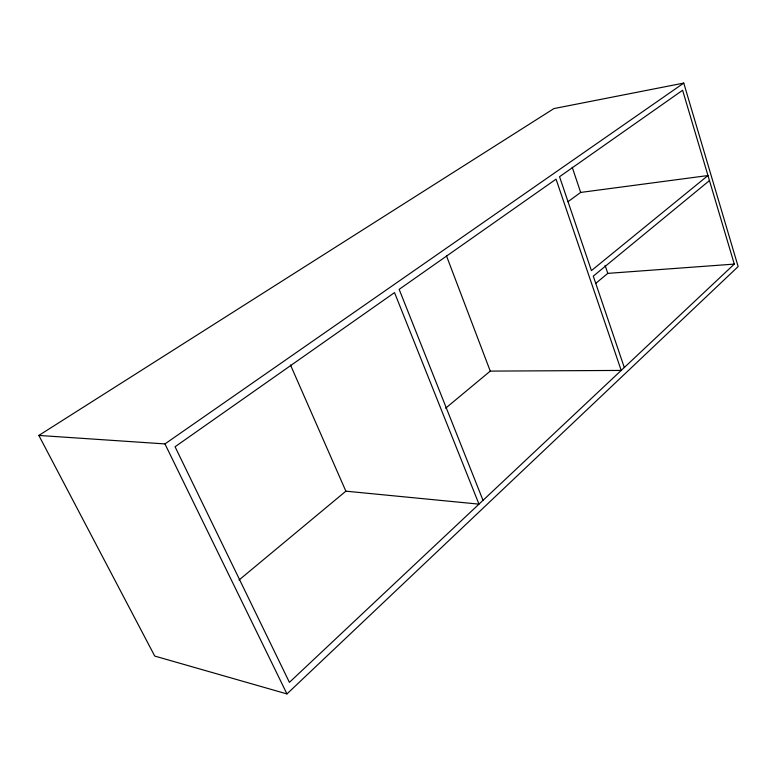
<?xml version="1.0" encoding="UTF-8"?>
<svg xmlns="http://www.w3.org/2000/svg" width="777" height="777" viewBox="0 0 777 777"><rect width="100%" height="100%" fill="white"/><g stroke="black" fill="none" stroke-linecap="round" stroke-linejoin="round"><path stroke-width="1.17" d="M286.956 693.919L738.15 266.579L683.76 83.081L553.904 108.586L38.85 435.441L154.74 656.07L286.956 693.919L164.957 443.92L38.85 435.441M567.929 201.748L580.662 192.434L707.964 175.544L591.414 270.61L559.547 176.709L682.614 90.268L734.294 264.093L289.413 682.361L175.068 446.756L394.531 292.608L478.982 504.137L345.872 491.171L239.005 580.04M445.648 408.197L490.258 371.105L621.202 370.425L556.05 179.166L399.164 289.355L483.022 500.33M595.687 283.42L607.779 273.378L734.294 264.093M709.469 180.575L593.288 276.136L624.3 367.511M164.957 443.92L683.76 83.081M290.481 364.976L345.872 491.171M446.464 255.827L490.258 371.105M572.251 167.317L580.662 192.434M605.108 265.394L607.779 273.378"/></g></svg>
